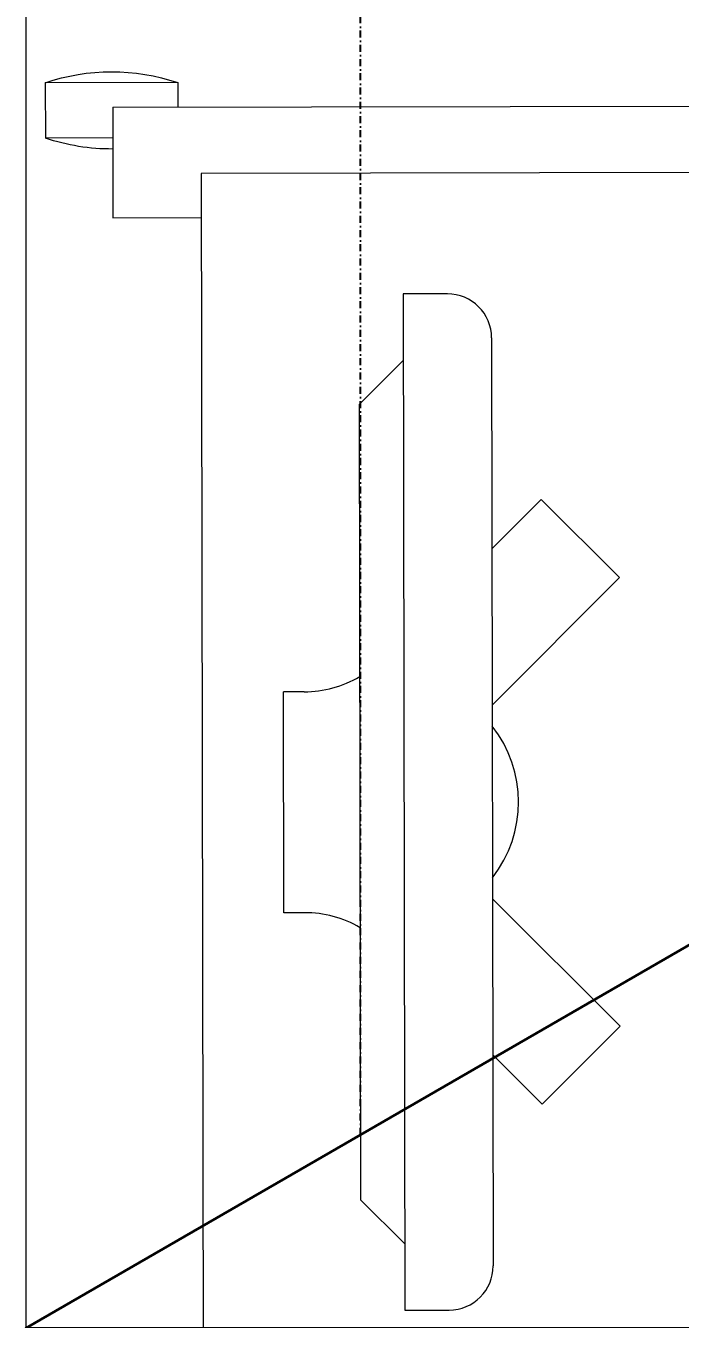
# Model space of a CAD drawing. Header units: inches. Extents: x -12418 to 57169, y -29325 to 19878.
# Drawn here: x 40997 to 41294, y -11692 to -11107 of the extents above; entities that cross this region are included whole.
import ezdxf

# ---------------------------------------------------------------- set-up
doc = ezdxf.new("R2010")
doc.units = ezdxf.units.IN
doc.header["$LTSCALE"] = 25
doc.header["$MEASUREMENT"] = 0
doc.linetypes.add('DASHDOT', pattern=[25.4, 12.7, -6.35, 0, -6.35])
doc.layers.get('0').update_dxf_attribs({"color": 8})
doc.layers.get('Defpoints').update_dxf_attribs({"color": 8})
for name, color, linetype, lineweight in [('00-Ground Floor$0$72_EGR_BASE_TEXT', 252, 'Continuous', 5), ('00-Ground Floor$0$LOADING', 253, 'Continuous', 5), ('00-Ground Floor$0$Walls', 251, 'Continuous', 5), ('E-LITE-CLNG-CNDT', 6, 'DASHDOT', 35), ('T-DATA-CLNG-COND', 51, 'DASHDOT', 25), ('T-DATA-DEVC-TYPE', 2, 'Continuous', 25), ('T-DATA-DIM', 251, 'DASHDOT', 25), ('T-DATA-WALL @ 100', 33, 'Continuous', 35)]:
    doc.layers.add(name, color=color, linetype=linetype, lineweight=lineweight)
doc.styles.add('00-Ground Floor$0$SIMPLEX', font='SIMPLEX.shx', dxfattribs={"height": 150})
doc.styles.add('DC_Simplex', font='SIMPLEX.shx', dxfattribs={"width": 0.7})
doc.dimstyles.new('DevCad-MM', dxfattribs={"dimscale": 0.01, "dimtxt": 2, "dimasz": 2, "dimexe": 1, "dimexo": 1, "dimgap": 0.6, "dimtad": 1, "dimdec": 0, "dimrnd": 10, "dimzin": 1, "dimdsep": 46, "dimtxsty": 'DC_Simplex', "dimblk1": 'OBLIQUE', "dimblk2": 'OBLIQUE', "dimsah": 1, "dimcen": 3, "dimclrd": 256, "dimclre": 256, "dimclrt": 45, "dimadec": 0, "dimazin": 0, "dimtfac": 1, "dimtdec": 0, "dimtix": 1, "dimtmove": 2, "dimatfit": 2, "dimldrblk": 'OBLIQUE', "dimfxl": 1, "dimtolj": 1, "dimtzin": 0, "dimarcsym": 0})

# ---------------------------------------------------------------- blocks, each defined once
blk = doc.blocks.new('00-Ground Floor$0$workstation')
at = {"layer": '00-Ground Floor$0$LOADING'}
for p, q in [((2804.249, -1055.787, 0), (2804.35, -994.788, 0)), ((2813.402, -1050.332, 0), (2813.478, -1004.332, 0)), ((2813.478, -1004.332, 0), (2815.478, -1004.335, 0)), ((2817.405, -1048.338, 0), (2817.475, -1006.338, 0)), ((2811.47, -1009.328, 0), (2813.473, -1007.332, 0)), ((2811.41, -1045.328, 0), (2811.47, -1009.328, 0)), ((2807.996, -1022.323, 0), (2807.979, -1032.323, 0)), ((2808.925, -1022.324, 0), (2807.996, -1022.323, 0)), ((2808.908, -1032.324, 0), (2807.979, -1032.323, 0)), ((2811.41, -1045.328, 0), (2813.407, -1047.332, 0)), ((2815.402, -1050.335, 0), (2813.402, -1050.332, 0)), ((2800.244, -1058.781, 0), (2800.252, -1053.781, 0)), ((2800.252, -1053.781, 0), (2804.252, -1053.787, 0)), ((2854.249, -1055.87, 0), (2804.249, -1055.787, 0)), ((2797.185, -1059.887, 0), (2797.189, -1057.387, 0)), ((2800.246, -1057.392, 0), (2797.189, -1057.387, 0)), ((2800.244, -1058.781, 0), (2858.244, -1058.877, 0)), ((2803.185, -1059.897, 0), (2803.186, -1058.786, 0)), ((2803.185, -1059.897, 0), (2797.185, -1059.887, 0))]:
    blk.add_line(p, q, dxfattribs=at)
at = {"layer": '00-Ground Floor$0$LOADING', "extrusion": (1.65729e-10, -2.0259e-11, -1)}
for p, q in [((2817.459, -1015.886, 0), (2819.7, -1013.652, 0)), ((2823.23, -1017.193, 0), (2819.7, -1013.652, 0)), ((2817.447, -1022.957, 0), (2823.23, -1017.193, 0))]:
    blk.add_line(p, q, dxfattribs=at)
at = {"layer": '00-Ground Floor$0$LOADING', "extrusion": (1.65465e-10, -1.79463e-10, -1)}
for p, q in [((2817.433, -1031.72, 0), (2823.196, -1037.503, 0)), ((2823.196, -1037.503, 0), (2819.655, -1041.032, 0)), ((2817.421, -1038.791, 0), (2819.655, -1041.032, 0))]:
    blk.add_line(p, q, dxfattribs=at)
at = {"layer": '00-Ground Floor$0$LOADING'}
for centre, start, end in [((2800.174, -1066.142, 0), 89.54848, 108.82976), ((2800.199, -1051.142, 0), 250.98047, 288.82976)]:
    blk.add_arc(centre, 9.25, start, end, dxfattribs=at)
at = {"layer": '00-Ground Floor$0$LOADING', "extrusion": (1.03527e-10, -9.97581e-11, -1)}
for centre, major_axis, start_param, end_param in [((2815.475, -1006.335, 0), (1.412, -1.417), 3.926991, 5.497787), ((2808.933, -1017.324, 0), (-3.541, -3.53), -1.314396, -0.785398), ((2813.059, -1027.331, 0), (3.928, -3.941), 4.833569, 6.162005), ((2808.9, -1037.324, 0), (-3.541, -3.53), 2.356194, 2.885192), ((2815.405, -1048.335, 0), (1.412, -1.417), 5.497787, 7.068583)]:
    blk.add_ellipse(centre, major_axis=major_axis, ratio=1, start_param=start_param, end_param=end_param, dxfattribs=at)
blk = doc.blocks.new('00-Ground Floor')
at = {"layer": '00-Ground Floor$0$Walls'}
blk.add_line((40997.13, -8847.43, 0), (40997.13, -12867.43, 0), dxfattribs=at)
at = {"layer": '00-Ground Floor$0$LOADING', "xscale": -10, "yscale": 10, "zscale": 10, "rotation": 180}
blk.add_blockref('00-Ground Floor$0$workstation', (13034.07, -21731.53, 0), dxfattribs=at)
at = {"layer": '00-Ground Floor$0$72_EGR_BASE_TEXT', "insert": (42613.49, -10910.19), "char_height": 150, "width": 3493.2205, "attachment_point": 2, "style": '00-Ground Floor$0$SIMPLEX'}
blk.add_mtext('PULMONARY CONSULTATION / EXAMINATION ROOM', dxfattribs=at)
blk = doc.blocks.new('*U36')
blk.add_hatch(color=254).paths.add_polyline_path([(-3.0308, 1.75), (-3.0309, 0.0003), (0, 0)])
blk.add_line((0, 0), (-3.0309, 0.0003))
blk.add_lwpolyline([(-3.0308, 1.75), (0, 0), (-3.0311, -1.75)], close=True)
at = {"layer": 'T-DATA-DEVC-TYPE', "style": 'DC_Simplex', "width": 0.7, "flags": 8}
blk.add_attdef('DC_TYPE', (2.6822, 5.6339), '', height=2, rotation=360, dxfattribs=at)
blk = doc.blocks.new('_OBLIQUE')
at = {"color": 0, "linetype": 'ByBlock'}
blk.add_line((-0.5, -0.5), (0.5, 0.5), dxfattribs=at)
blk = doc.blocks.new('*D191')
at = {"layer": 'Defpoints', "color": 0, "transparency": 16777216}
for p in [(41300.22, -11696.34, 0), (41152.13, -12867.43, 0), (42220.67, -12867.43)]:
    blk.add_point(p, dxfattribs=at)
at = {"layer": 'T-DATA-DIM', "lineweight": -2, "transparency": 16777216}
for p, q in [((41400.22, -11696.34), (42320.67, -11696.34)), ((42220.67, -11696.34), (42220.67, -12867.43)), ((41252.13, -12867.43), (42320.67, -12867.43))]:
    blk.add_line(p, q, dxfattribs=at)
at = {"layer": 'T-DATA-DIM', "lineweight": -2, "transparency": 16777216, "xscale": 200, "yscale": 200, "zscale": 200}
for p, rotation in [((42220.67, -11696.34), 90), ((42220.67, -12867.43), 270)]:
    blk.add_blockref('_OBLIQUE', p, dxfattribs=dict(at, rotation=rotation))
at = {"layer": 'T-DATA-DIM', "color": 45, "transparency": 16777216, "insert": (42060.67, -12281.89), "char_height": 200, "attachment_point": 5, "rotation": 90, "style": 'DC_Simplex'}
blk.add_mtext('\\A1;1170', dxfattribs=at)

msp = doc.modelspace()

# ---------------------------------------------------------------- linework, layer by layer
at = {"layer": 'T-DATA-CLNG-COND', "ltscale": 0.01, "elevation": 0}
msp.add_lwpolyline([(41148.72, -11608.8), (41148.72, -10941.26, -0.198912), (41170.69, -10888.23), (41714.92, -10343.99, 0.198912), (41736.89, -10290.96), (41736.89, -7147.43)], format="xyb", dxfattribs=at)

# ---------------------------------------------------------------- block references
at = {"layer": 'E-LITE-CLNG-CNDT'}
msp.add_blockref('00-Ground Floor', (0, 0), dxfattribs=at)
at = {"layer": 'T-DATA-WALL @ 100'}
ref = msp.add_blockref('*U36', (40997.13, -11696.32, 0), dxfattribs=dict(at, xscale=100, yscale=100, zscale=100, rotation=180))
ref.add_attrib('DC_TYPE', 'D', (41392.74, -11583.33, 0), dxfattribs={"layer": 'T-DATA-DEVC-TYPE', "height": 200, "style": 'DC_Simplex', "width": 0.7, "flags": 8})

# ---------------------------------------------------------------- dimensions: what is measured, and where the dimension line sits
at = {"layer": 'T-DATA-DIM'}
dim = msp.add_linear_dim(base=(42220.67, -12867.43), p1=(41300.22, -11696.34, 0), p2=(41152.13, -12867.43, 0), angle=90, dimstyle='DevCad-MM', dxfattribs=at)
dim.commit()
dim.dimension.update_dxf_attribs({"geometry": '*D191', "text_midpoint": (42060.67, -12281.89)})

doc.saveas('drawing.dxf')
